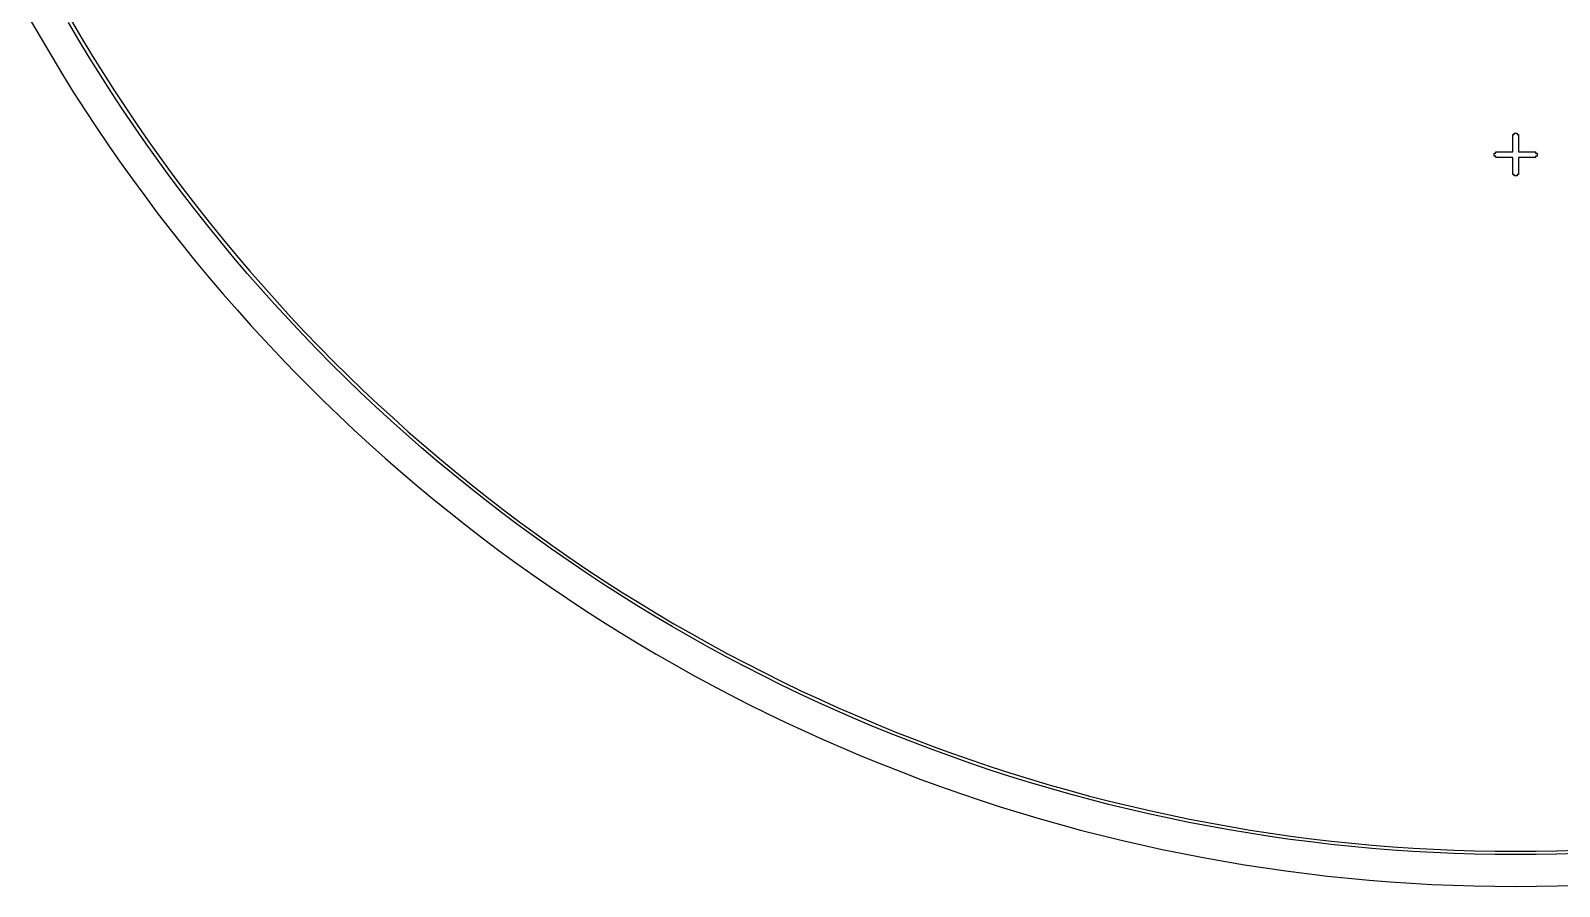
# Model space of a CAD drawing. Extents: x -16 to 132, y -40 to 113.
# Drawn here: x -11.3 to 57.2, y -39.7 to -1.3 of the extents above; entities that cross this region are included whole.
import ezdxf

# ---------------------------------------------------------------- set-up
doc = ezdxf.new("R2010")
doc.units = 0

msp = doc.modelspace()

# ---------------------------------------------------------------- linework, layer by layer
for p, q in [((-11.3412, -0.8931), (-10.8735, -1.70706)), ((-9.17355, -1.78264), (-9.64235, -0.98952)), ((-9.51276, -0.91399), (-9.04491, -1.70554)), ((-10.8735, -1.70706), (-10.3958, -2.51524)), ((-8.69507, -2.56995), (-9.17355, -1.78264)), ((-9.04491, -1.70554), (-8.56737, -2.49126)), ((-10.3958, -2.51524), (-9.90825, -3.31749)), ((-8.20695, -3.35133), (-8.69507, -2.56995)), ((-8.56737, -2.49126), (-8.08023, -3.27107)), ((-9.90825, -3.31749), (-9.41087, -4.11369)), ((-7.7093, -4.12665), (-8.20695, -3.35133)), ((-8.08023, -3.27107), (-7.58357, -4.04486)), ((-7.58357, -4.04486), (-7.07744, -4.81248)), ((-9.41087, -4.11369), (-8.90378, -4.90375)), ((-7.20216, -4.89581), (-7.7093, -4.12665)), ((-8.90378, -4.90375), (-8.38701, -5.6875)), ((-6.68562, -5.65869), (-7.20216, -4.89581)), ((-7.07744, -4.81248), (-6.56194, -5.57384)), ((-8.38701, -5.6875), (-7.86066, -6.46486)), ((-6.15976, -6.41518), (-6.68562, -5.65869)), ((-6.56194, -5.57384), (-6.03712, -6.32881)), ((55.0926, -6.77472), (55.0926, -6.00777)), ((55.0926, -6.00777), (55.1565, -6.00777)), ((55.1565, -6.00777), (55.1565, -5.94385)), ((55.1565, -5.94385), (55.2843, -5.94385)), ((55.2843, -5.94385), (55.2843, -6.00777)), ((55.2843, -6.00777), (55.3482, -6.00777)), ((55.3482, -6.00777), (55.3482, -6.77472)), ((-7.86066, -6.46486), (-7.32481, -7.2357)), ((-5.62465, -7.16516), (-6.15976, -6.41518)), ((-6.03712, -6.32881), (-5.50308, -7.07729)), ((54.2617, -6.96646), (54.2617, -6.83862)), ((54.2617, -6.83862), (54.3256, -6.83862)), ((54.3256, -6.83862), (54.3256, -6.77472)), ((54.3256, -6.77472), (55.0926, -6.77472)), ((55.3482, -6.77472), (56.1152, -6.77472)), ((56.1152, -6.77472), (56.1152, -6.83862)), ((56.1152, -6.83862), (56.1791, -6.83862)), ((56.1791, -6.83862), (56.1791, -6.96646)), ((-7.32481, -7.2357), (-6.77956, -7.99992)), ((-5.08038, -7.90851), (-5.62465, -7.16516)), ((-5.50308, -7.07729), (-4.9599, -7.81915)), ((54.3256, -6.96646), (54.2617, -6.96646)), ((54.3256, -7.03036), (54.3256, -6.96646)), ((55.0926, -7.03036), (54.3256, -7.03036)), ((55.0926, -7.79732), (55.0926, -7.03036)), ((56.1152, -7.03036), (55.3482, -7.03036)), ((55.3482, -7.03036), (55.3482, -7.79732)), ((56.1791, -6.96646), (56.1152, -6.96646)), ((56.1152, -6.96646), (56.1152, -7.03036)), ((-6.77956, -7.99992), (-6.22496, -8.75737)), ((-4.52704, -8.64513), (-5.08038, -7.90851)), ((-4.9599, -7.81915), (-4.40765, -8.55429)), ((55.1565, -7.79732), (55.0926, -7.79732)), ((55.1565, -7.86124), (55.1565, -7.79732)), ((55.2843, -7.86124), (55.1565, -7.86124)), ((55.3482, -7.79732), (55.2843, -7.79732)), ((55.2843, -7.79732), (55.2843, -7.86124)), ((-6.22496, -8.75737), (-5.6611, -9.50798)), ((-3.96469, -9.37489), (-4.52704, -8.64513)), ((-4.40765, -8.55429), (-3.84644, -9.28261)), ((-5.6611, -9.50798), (-5.08809, -10.2516)), ((-3.39343, -10.0977), (-3.96469, -9.37489)), ((-3.84644, -9.28261), (-3.27632, -10.004)), ((-5.08809, -10.2516), (-4.50598, -10.9881)), ((-2.81334, -10.8135), (-3.39343, -10.0977)), ((-3.27632, -10.004), (-2.69739, -10.7183)), ((-2.22452, -11.522), (-2.81334, -10.8135)), ((-2.69739, -10.7183), (-2.10974, -11.4255)), ((-4.50598, -10.9881), (-3.91489, -11.7175)), ((-1.62703, -12.2233), (-2.22452, -11.522)), ((-2.10974, -11.4255), (-1.51346, -12.1254)), ((-3.91489, -11.7175), (-3.31488, -12.4395)), ((-1.021, -12.9173), (-1.62703, -12.2233)), ((-1.51346, -12.1254), (-0.90863, -12.8179)), ((-3.31488, -12.4395), (-2.70605, -13.1541)), ((-0.40649, -13.6037), (-1.021, -12.9173)), ((-0.90863, -12.8179), (-0.29535, -13.5029)), ((-2.70605, -13.1541), (-2.08852, -13.8612)), ((0.21638, -14.2825), (-0.40649, -13.6037)), ((-0.29535, -13.5029), (0.32628, -14.1804)), ((-2.08852, -13.8612), (-1.46234, -14.5606)), ((0.84755, -14.9536), (0.21638, -14.2825)), ((0.32628, -14.1804), (0.95619, -14.8502)), ((-1.46234, -14.5606), (-0.82764, -15.2523)), ((1.48691, -15.617), (0.84755, -14.9536)), ((0.95619, -14.8502), (1.59427, -15.5122)), ((-0.82764, -15.2523), (-0.18448, -15.9362)), ((2.13437, -16.2724), (1.48691, -15.617)), ((1.59427, -15.5122), (2.24043, -16.1664)), ((-0.18448, -15.9362), (0.46699, -16.6122)), ((2.78981, -16.9199), (2.13437, -16.2724)), ((2.24043, -16.1664), (2.89456, -16.8125)), ((0.46699, -16.6122), (1.12674, -17.28)), ((3.45314, -17.5592), (2.78981, -16.9199)), ((2.89456, -16.8125), (3.55658, -17.4506)), ((1.12674, -17.28), (1.79462, -17.9398)), ((4.12428, -18.1904), (3.45314, -17.5592)), ((3.55658, -17.4506), (4.22638, -18.0805)), ((1.79462, -17.9398), (2.47055, -18.5913)), ((4.80312, -18.8133), (4.12428, -18.1904)), ((4.22638, -18.0805), (4.90385, -18.7021)), ((2.47055, -18.5913), (3.15443, -19.2344)), ((5.48953, -19.4278), (4.80312, -18.8133)), ((4.90385, -18.7021), (5.5889, -19.3154)), ((3.15443, -19.2344), (3.84615, -19.8691)), ((3.84615, -19.8691), (4.54559, -20.4953)), ((6.18346, -20.0338), (5.48953, -19.4278)), ((5.5889, -19.3154), (6.28143, -19.9203)), ((4.54559, -20.4953), (5.25269, -21.1129)), ((6.88475, -20.6313), (6.18346, -20.0338)), ((6.28143, -19.9203), (6.98132, -20.5165)), ((6.98132, -20.5165), (7.68849, -21.1042)), ((5.25269, -21.1129), (5.96729, -21.7217)), ((7.59332, -21.2201), (6.88475, -20.6313)), ((8.30908, -21.8002), (7.59332, -21.2201)), ((7.68849, -21.1042), (8.4028, -21.6831)), ((5.96729, -21.7217), (6.68932, -22.3217)), ((9.03189, -22.3715), (8.30908, -21.8002)), ((8.4028, -21.6831), (9.12418, -22.2532)), ((6.68932, -22.3217), (7.41866, -22.9128)), ((9.76166, -22.9338), (9.03189, -22.3715)), ((9.12418, -22.2532), (9.85249, -22.8145)), ((7.41866, -22.9128), (8.15518, -23.4949)), ((10.4983, -23.4872), (9.76166, -22.9338)), ((9.85249, -22.8145), (10.5876, -23.3667)), ((8.15518, -23.4949), (8.8988, -24.0679)), ((11.2416, -24.0314), (10.4983, -23.4872)), ((10.5876, -23.3667), (11.3295, -23.9099)), ((11.3295, -23.9099), (12.078, -24.4439)), ((8.8988, -24.0679), (9.64941, -24.6318)), ((9.64941, -24.6318), (10.4069, -25.1864)), ((11.9916, -24.5666), (11.2416, -24.0314)), ((12.7481, -25.0924), (11.9916, -24.5666)), ((12.078, -24.4439), (12.8329, -24.9687)), ((10.4069, -25.1864), (11.1711, -25.7316)), ((13.511, -25.609), (12.7481, -25.0924)), ((12.8329, -24.9687), (13.5943, -25.4842)), ((11.1711, -25.7316), (11.9419, -26.2675)), ((14.2801, -26.1161), (13.511, -25.609)), ((13.5943, -25.4842), (14.3619, -25.9904)), ((14.3619, -25.9904), (15.1357, -26.487)), ((11.9419, -26.2675), (12.7193, -26.7938)), ((15.0555, -26.6138), (14.2801, -26.1161)), ((15.8368, -27.1019), (15.0555, -26.6138)), ((15.1357, -26.487), (15.9155, -26.9742)), ((12.7193, -26.7938), (13.503, -27.3106)), ((13.503, -27.3106), (14.2931, -27.8177)), ((16.6241, -27.5804), (15.8368, -27.1019)), ((15.9155, -26.9742), (16.7012, -27.4517)), ((14.2931, -27.8177), (15.0893, -28.315)), ((17.4173, -28.0491), (16.6241, -27.5804)), ((16.7012, -27.4517), (17.4928, -27.9196)), ((18.2161, -28.5082), (17.4173, -28.0491)), ((17.4928, -27.9196), (18.29, -28.3777)), ((15.0893, -28.315), (15.8915, -28.8026)), ((19.0205, -28.9574), (18.2161, -28.5082)), ((18.29, -28.3777), (19.0928, -28.8259)), ((15.8915, -28.8026), (16.6997, -29.2803)), ((16.6997, -29.2803), (17.5137, -29.748)), ((19.8303, -29.3966), (19.0205, -28.9574)), ((19.0928, -28.8259), (19.901, -29.2643)), ((20.6455, -29.8259), (19.8303, -29.3966)), ((19.901, -29.2643), (20.7145, -29.6928)), ((17.5137, -29.748), (18.3333, -30.2057)), ((21.4658, -30.2452), (20.6455, -29.8259)), ((20.7145, -29.6928), (21.5333, -30.1112)), ((21.5333, -30.1112), (22.3571, -30.5196)), ((18.3333, -30.2057), (19.1586, -30.6534)), ((19.1586, -30.6534), (19.9892, -31.0908)), ((22.2913, -30.6544), (21.4658, -30.2452)), ((23.1217, -31.0534), (22.2913, -30.6544)), ((22.3571, -30.5196), (23.1858, -30.9178)), ((19.9892, -31.0908), (20.8251, -31.518)), ((20.8251, -31.518), (21.6663, -31.935)), ((23.957, -31.4422), (23.1217, -31.0534)), ((23.1858, -30.9178), (24.0194, -31.3058)), ((24.7969, -31.8207), (23.957, -31.4422)), ((24.0194, -31.3058), (24.8577, -31.6835)), ((21.6663, -31.935), (22.5124, -32.3416)), ((25.6414, -32.1889), (24.7969, -31.8207)), ((24.8577, -31.6835), (25.7005, -32.051)), ((26.4904, -32.5466), (25.6414, -32.1889)), ((25.7005, -32.051), (26.5479, -32.4081)), ((22.5124, -32.3416), (23.3635, -32.7377)), ((23.3635, -32.7377), (24.2194, -33.1234)), ((27.3438, -32.894), (26.4904, -32.5466)), ((26.5479, -32.4081), (27.3995, -32.7547)), ((27.3995, -32.7547), (28.2553, -33.0909)), ((24.2194, -33.1234), (25.08, -33.4986)), ((25.08, -33.4986), (25.9451, -33.8632)), ((28.2013, -33.2308), (27.3438, -32.894)), ((29.0629, -33.5571), (28.2013, -33.2308)), ((28.2553, -33.0909), (29.1151, -33.4165)), ((29.9284, -33.8728), (29.0629, -33.5571)), ((29.1151, -33.4165), (29.9789, -33.7316)), ((25.9451, -33.8632), (26.8146, -34.2171)), ((26.8146, -34.2171), (27.6884, -34.5603)), ((30.7977, -34.1779), (29.9284, -33.8728)), ((29.9789, -33.7316), (30.8465, -34.036)), ((31.6707, -34.4722), (30.7977, -34.1779)), ((30.8465, -34.036), (31.7178, -34.3298)), ((27.6884, -34.5603), (28.5664, -34.8928)), ((28.5664, -34.8928), (29.4483, -35.2145)), ((32.5473, -34.7558), (31.6707, -34.4722)), ((31.7178, -34.3298), (32.5926, -34.6128)), ((33.4273, -35.0287), (32.5473, -34.7558)), ((32.5926, -34.6128), (33.4708, -34.8851)), ((33.4708, -34.8851), (34.3523, -35.1466)), ((29.4483, -35.2145), (30.3342, -35.5253)), ((30.3342, -35.5253), (31.2238, -35.8253)), ((34.3105, -35.2907), (33.4273, -35.0287)), ((35.1969, -35.5419), (34.3105, -35.2907)), ((34.3523, -35.1466), (35.237, -35.3973)), ((36.0864, -35.7821), (35.1969, -35.5419)), ((35.237, -35.3973), (36.1246, -35.6371)), ((31.2238, -35.8253), (32.1169, -36.1143)), ((32.1169, -36.1143), (33.0136, -36.3923)), ((36.9787, -36.0115), (36.0864, -35.7821)), ((36.1246, -35.6371), (37.0151, -35.866)), ((37.8737, -36.2298), (36.9787, -36.0115)), ((37.0151, -35.866), (37.9084, -36.0839)), ((38.7714, -36.4372), (37.8737, -36.2298)), ((37.9084, -36.0839), (38.8042, -36.2909)), ((38.8042, -36.2909), (39.7026, -36.4868)), ((33.0136, -36.3923), (33.9137, -36.6593)), ((33.9137, -36.6593), (34.8169, -36.9153)), ((34.8169, -36.9153), (35.7232, -37.1601)), ((39.6715, -36.6336), (38.7714, -36.4372)), ((40.574, -36.8188), (39.6715, -36.6336)), ((39.7026, -36.4868), (40.6033, -36.6717)), ((41.4787, -36.993), (40.574, -36.8188)), ((40.6033, -36.6717), (41.5061, -36.8456)), ((42.3854, -37.1561), (41.4787, -36.993)), ((41.5061, -36.8456), (42.4111, -37.0083)), ((35.7232, -37.1601), (36.6324, -37.3938)), ((36.6324, -37.3938), (37.5445, -37.6163)), ((37.5445, -37.6163), (38.4592, -37.8276)), ((43.2941, -37.308), (42.3854, -37.1561)), ((42.4111, -37.0083), (43.318, -37.1599)), ((44.2046, -37.4488), (43.2941, -37.308)), ((43.318, -37.1599), (44.2266, -37.3004)), ((45.1168, -37.5784), (44.2046, -37.4488)), ((44.2266, -37.3004), (45.1369, -37.4298)), ((46.0304, -37.6968), (45.1168, -37.5784)), ((45.1369, -37.4298), (46.0488, -37.5479)), ((46.0488, -37.5479), (46.962, -37.6549)), ((46.962, -37.6549), (47.8765, -37.7506)), ((38.4592, -37.8276), (39.3764, -38.0277)), ((39.3764, -38.0277), (40.296, -38.2165)), ((40.296, -38.2165), (41.2178, -38.394)), ((46.9455, -37.804), (46.0304, -37.6968)), ((47.8618, -37.8999), (46.9455, -37.804)), ((48.7792, -37.9846), (47.8618, -37.8999)), ((47.8765, -37.7506), (48.792, -37.8351)), ((49.6975, -38.058), (48.7792, -37.9846)), ((48.792, -37.8351), (49.7086, -37.9084)), ((50.6167, -38.1201), (49.6975, -38.058)), ((49.7086, -37.9084), (50.6259, -37.9704)), ((51.5367, -38.1709), (50.6167, -38.1201)), ((50.6259, -37.9704), (51.544, -38.0211)), ((52.4571, -38.2105), (51.5367, -38.1709)), ((51.544, -38.0211), (52.4626, -38.0606)), ((53.378, -38.2388), (52.4571, -38.2105)), ((52.4626, -38.0606), (53.3817, -38.0888)), ((54.2991, -38.2557), (53.378, -38.2388)), ((53.3817, -38.0888), (54.301, -38.1057)), ((55.2204, -38.2614), (54.2991, -38.2557)), ((54.301, -38.1057), (55.2204, -38.1114)), ((55.2204, -38.1114), (56.1398, -38.1057)), ((56.1417, -38.2557), (55.2204, -38.2614)), ((56.1398, -38.1057), (57.0591, -38.0888)), ((57.0628, -38.2388), (56.1417, -38.2557)), ((57.0591, -38.0888), (57.9782, -38.0606)), ((57.9837, -38.2105), (57.0628, -38.2388)), ((41.2178, -38.394), (42.1418, -38.5601)), ((42.1418, -38.5601), (43.0678, -38.7149)), ((43.0678, -38.7149), (43.9955, -38.8584)), ((43.9955, -38.8584), (44.925, -38.9904)), ((44.925, -38.9904), (45.856, -39.1111)), ((45.856, -39.1111), (46.7884, -39.2203)), ((46.7884, -39.2203), (47.7221, -39.318)), ((47.7221, -39.318), (48.6569, -39.4043)), ((48.6569, -39.4043), (49.5927, -39.4791)), ((49.5927, -39.4791), (50.5294, -39.5424)), ((50.5294, -39.5424), (51.4667, -39.5942)), ((51.4667, -39.5942), (52.4046, -39.6346)), ((52.4046, -39.6346), (53.343, -39.6633)), ((53.343, -39.6633), (54.2816, -39.6806)), ((54.2816, -39.6806), (55.2204, -39.6864)), ((55.2204, -39.6864), (56.1592, -39.6806)), ((56.1592, -39.6806), (57.0978, -39.6633)), ((57.0978, -39.6633), (58.0361, -39.6346))]:
    msp.add_line(p, q)

doc.saveas('drawing.dxf')
